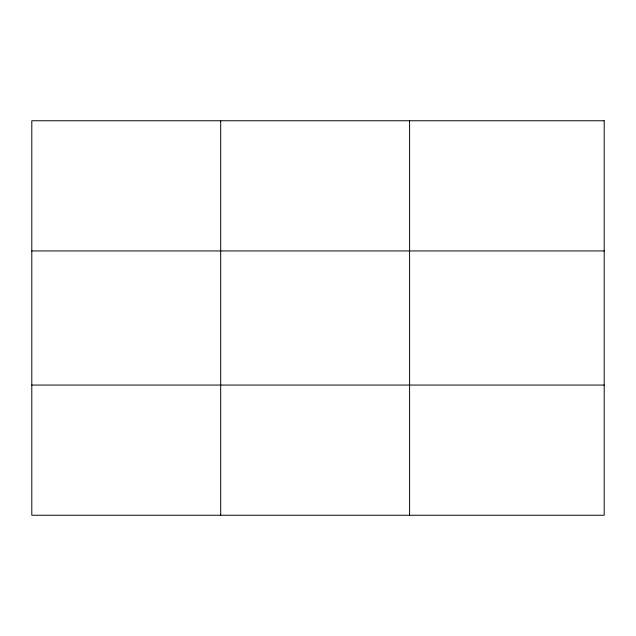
<?xml version="1.0" encoding="UTF-8"?>
<svg xmlns="http://www.w3.org/2000/svg" width="636" height="636" viewBox="0 0 636 636"><rect width="100%" height="100%" fill="white"/><g stroke="black" fill="none" stroke-linecap="round" stroke-linejoin="round"><path stroke-width="0.95" d="M220.692 515.24L220.692 120.761M409.584 515.24L409.584 120.761M31.8 250.942L604.2 250.942M31.8 385.058L604.2 385.058M604.2 120.761L604.2 515.24L31.8 515.24L31.8 120.761L604.2 120.761"/></g></svg>
